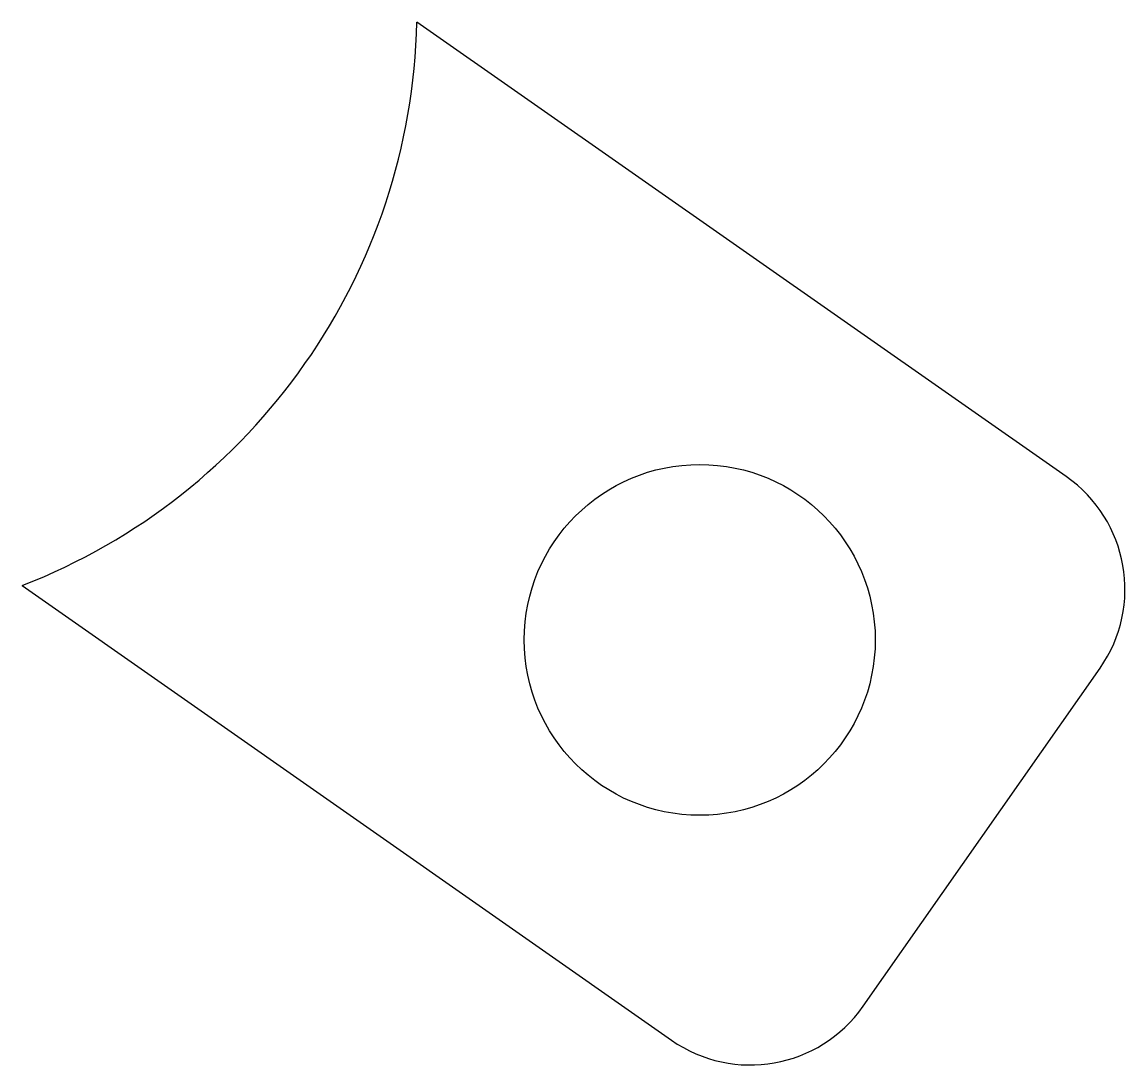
# Model space of a CAD drawing. Extents: x -1356.2 to -1340.2, y -550.7 to -535.5.
import ezdxf

# ---------------------------------------------------------------- set-up
doc = ezdxf.new("R2010")
doc.units = 0
doc.header["$MEASUREMENT"] = 0
doc.layers.add('STANDARD', color=18, linetype='CONTINUOUS')

msp = doc.modelspace()

# ---------------------------------------------------------------- linework, layer by layer
at = {"layer": 'STANDARD'}
for p, q in [((-1341.073, -542.111), (-1350.507, -535.506)), ((-1356.243, -543.697), (-1346.809, -550.303)), ((-1344.023, -549.812), (-1340.582, -544.897))]:
    msp.add_line(p, q, dxfattribs=at)
msp.add_circle((-1346.398, -544.486), 2.55, dxfattribs=at)
for centre, radius, start, end in [((-1359.505, -535.309), 9, 291.251, 358.749), ((-1342.22, -543.75), 2, 325, 55), ((-1345.662, -548.665), 2, 235, 325)]:
    msp.add_arc(centre, radius, start, end, dxfattribs=at)

doc.saveas('drawing.dxf')
